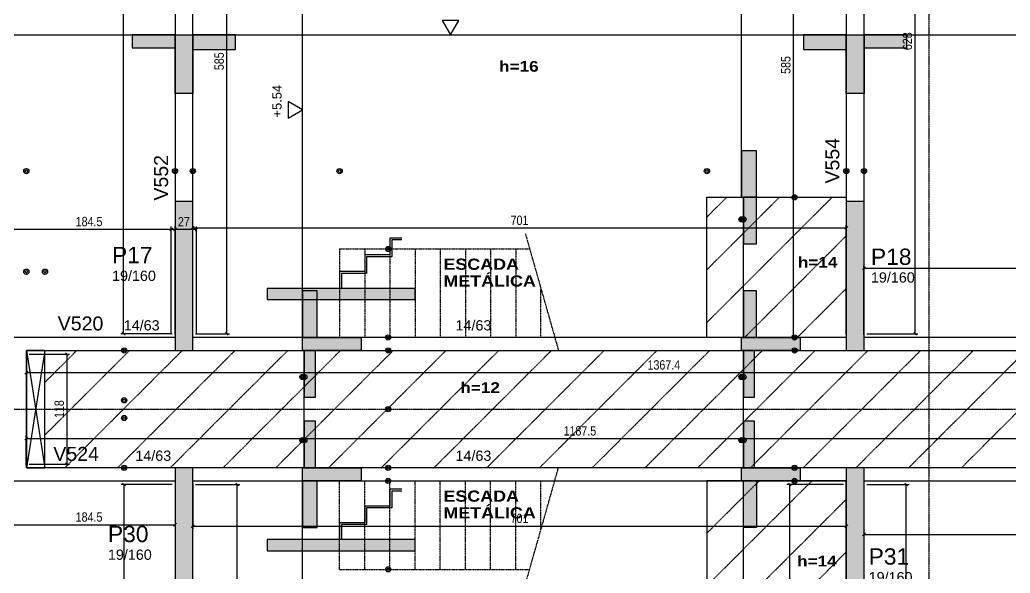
# Model space of a CAD drawing. Extents: x -15895 to 12929, y -2522 to 15173.
# Drawn here: x -14510 to -13447, y 13318 to 13912 of the extents above; entities that cross this region are included whole.
import ezdxf

# ---------------------------------------------------------------- set-up
doc = ezdxf.new("R2010")
doc.units = 0
doc.header["$PDMODE"] = 35
doc.header["$PDSIZE"] = -10
for name, pattern in [('ESTILO_TQS_0001', [1, 0.7, -0.3]), ('ESTILO_TQS_0002', [0.4, 0.1, -0.3]), ('ESTILO_TQS_0006', [0.3, 0.2, -0.1]), ('ESTILO_TQS_0007', [2.1, 1.5, -0.2, 0.2, -0.2])]:
    doc.linetypes.add(name, pattern=pattern)
for name, color, linetype in [('COTA', 241, 'Continuous'), ('MTH-224', 4, 'Continuous'), ('MTH-226', 6, 'Continuous'), ('MTH-230', 1, 'Continuous'), ('MTH-DIM-PILAR', 3, 'Continuous'), ('MTH-DIM-VIGA', 3, 'Continuous'), ('MTH-EIXO-214', 4, 'Continuous'), ('MTH-EIXO-217', 8, 'Continuous'), ('MTH-FACE-VIGA', 7, 'Continuous'), ('MTH-LINHA-SEÇÃO', 16, 'Continuous'), ('MTH-PILAR-SEGUE', 5, 'Continuous'), ('MTH-SIMB_COTA', 3, 'Continuous'), ('MTH-SOMBRA21', 150, 'Continuous'), ('MTH-SOMBRA25', 253, 'Continuous'), ('MTH-TIT1-PILAR', 5, 'Continuous'), ('MTH-TIT1-VIGA', 5, 'Continuous'), ('MTH-TRACEJADO-216', 1, 'Continuous'), ('MTH-TXT', 4, 'Continuous'), ('MTH-TXT-NEGRITO', 5, 'Continuous'), ('MTH-VIGA-INVERTIDA', 7, 'ESTILO_TQS_0002')]:
    doc.layers.add(name, color=color, linetype=linetype)
doc.styles.add('COTA TECNICA', font='techl___.ttf', dxfattribs={"height": 10})
doc.styles.add('TQS_ARIAL', font='arial.ttf')
doc.styles.add('TQS_ARIAL_BLACK', font='ariblk.ttf')
doc.dimstyles.new('PAINEL', dxfattribs={"dimtxt": 10, "dimasz": 3, "dimexe": 3, "dimexo": 3, "dimgap": 3, "dimtad": 1, "dimdec": 1, "dimzin": 12, "dimdsep": 46, "dimtxsty": 'COTA TECNICA', "dimblk1": 'OBLIQUE', "dimblk2": 'OBLIQUE', "dimsah": 1, "dimcen": 0.9, "dimclrd": 4, "dimclre": 4, "dimclrt": 240, "dimadec": 1, "dimazin": 3, "dimtfac": 1, "dimtdec": 1, "dimtmove": 0, "dimatfit": 3, "dimfxl": 1, "dimtolj": 1, "dimtzin": 12, "dimarcsym": 0})

# ---------------------------------------------------------------- blocks, each defined once
blk = doc.blocks.new('_Oblique')
at = {"color": 0, "linetype": 'ByBlock', "lineweight": -2}
blk.add_line((-0.5, -0.5), (0.5, 0.5), dxfattribs=at)
blk = doc.blocks.new('*D1910')
at = {"layer": 'COTA', "color": 4, "lineweight": -2, "transparency": 16777216}
for p, q in [((-14502.6, 13553), (-14502.6, 13529.9)), ((-13135.2, 13553.7), (-13135.2, 13529.9)), ((-14502.6, 13532.9), (-13135.2, 13532.9))]:
    blk.add_line(p, q, dxfattribs=at)
at = {"layer": 'Defpoints', "color": 0, "transparency": 16777216}
for p in [(-14502.6, 13556), (-13135.2, 13556.7), (-13135.2, 13532.9)]:
    blk.add_point(p, dxfattribs=at)
at = {"layer": 'COTA', "color": 4, "lineweight": -2, "transparency": 16777216, "xscale": 3, "yscale": 3, "zscale": 3, "rotation": 180}
blk.add_blockref('_Oblique', (-14502.6, 13532.9), dxfattribs=at)
at = {"layer": 'COTA', "color": 4, "lineweight": -2, "transparency": 16777216, "xscale": 3, "yscale": 3, "zscale": 3}
blk.add_blockref('_Oblique', (-13135.2, 13532.9), dxfattribs=at)
at = {"layer": 'COTA', "color": 240, "transparency": 16777216, "insert": (-13818.9, 13541.1), "char_height": 10, "attachment_point": 5, "style": 'COTA TECNICA'}
blk.add_mtext('\\A1;1367.4', dxfattribs=at)
blk = doc.blocks.new('*D1911')
at = {"layer": 'COTA', "color": 4, "lineweight": -2, "transparency": 16777216}
for p, q in [((-13604.2, 13573.7), (-13604.2, 13647.9)), ((-13604.2, 13644.9), (-13154.2, 13644.9)), ((-13154.2, 13573.7), (-13154.2, 13647.9))]:
    blk.add_line(p, q, dxfattribs=at)
at = {"layer": 'Defpoints', "color": 0, "transparency": 16777216}
for p in [(-13154.2, 13644.9), (-13604.2, 13570.7), (-13154.2, 13570.7)]:
    blk.add_point(p, dxfattribs=at)
at = {"layer": 'COTA', "color": 4, "lineweight": -2, "transparency": 16777216, "xscale": 3, "yscale": 3, "zscale": 3, "rotation": 180}
blk.add_blockref('_Oblique', (-13604.2, 13644.9), dxfattribs=at)
at = {"layer": 'COTA', "color": 4, "lineweight": -2, "transparency": 16777216, "xscale": 3, "yscale": 3, "zscale": 3}
blk.add_blockref('_Oblique', (-13154.2, 13644.9), dxfattribs=at)
at = {"layer": 'COTA', "color": 240, "transparency": 16777216, "insert": (-13379.2, 13653), "char_height": 10, "attachment_point": 5, "style": 'COTA TECNICA'}
blk.add_mtext('\\A1;450', dxfattribs=at)
blk = doc.blocks.new('*D1912')
at = {"layer": 'COTA', "color": 4, "lineweight": -2, "transparency": 16777216}
for p, q in [((-14324.2, 13573.7), (-14324.2, 13691.3)), ((-14324.2, 13688.3), (-13623.2, 13688.3)), ((-13623.2, 13573.7), (-13623.2, 13691.3))]:
    blk.add_line(p, q, dxfattribs=at)
at = {"layer": 'Defpoints', "color": 0, "transparency": 16777216}
for p in [(-13623.2, 13688.3), (-14324.2, 13570.7), (-13623.2, 13570.7)]:
    blk.add_point(p, dxfattribs=at)
at = {"layer": 'COTA', "color": 4, "lineweight": -2, "transparency": 16777216, "xscale": 3, "yscale": 3, "zscale": 3, "rotation": 180}
blk.add_blockref('_Oblique', (-14324.2, 13688.3), dxfattribs=at)
at = {"layer": 'COTA', "color": 4, "lineweight": -2, "transparency": 16777216, "xscale": 3, "yscale": 3, "zscale": 3}
blk.add_blockref('_Oblique', (-13623.2, 13688.3), dxfattribs=at)
at = {"layer": 'COTA', "color": 240, "transparency": 16777216, "insert": (-13973.7, 13696.4), "char_height": 10, "attachment_point": 5, "style": 'COTA TECNICA'}
blk.add_mtext('\\A1;701', dxfattribs=at)
blk = doc.blocks.new('*D1913')
at = {"layer": 'COTA', "color": 4, "lineweight": -2, "transparency": 16777216}
for p, q in [((-14347.2, 13573.7), (-14347.2, 13689.8)), ((-14347.2, 13686.8), (-14320.2, 13686.8)), ((-14320.2, 13573.7), (-14320.2, 13689.8))]:
    blk.add_line(p, q, dxfattribs=at)
at = {"layer": 'Defpoints', "color": 0, "transparency": 16777216}
for p in [(-14320.2, 13686.8), (-14347.2, 13570.7), (-14320.2, 13570.7)]:
    blk.add_point(p, dxfattribs=at)
at = {"layer": 'COTA', "color": 4, "lineweight": -2, "transparency": 16777216, "xscale": 3, "yscale": 3, "zscale": 3, "rotation": 180}
blk.add_blockref('_Oblique', (-14347.2, 13686.8), dxfattribs=at)
at = {"layer": 'COTA', "color": 4, "lineweight": -2, "transparency": 16777216, "xscale": 3, "yscale": 3, "zscale": 3}
blk.add_blockref('_Oblique', (-14320.2, 13686.8), dxfattribs=at)
at = {"layer": 'COTA', "color": 240, "transparency": 16777216, "insert": (-14333.7, 13694.9), "char_height": 10, "attachment_point": 5, "style": 'COTA TECNICA'}
blk.add_mtext('\\A1;27', dxfattribs=at)
blk = doc.blocks.new('*D1915')
at = {"layer": 'COTA', "color": 4, "lineweight": -2, "transparency": 16777216}
for p, q in [((-14527.7, 13573.7), (-14527.7, 13689.8)), ((-14527.7, 13686.8), (-14343.2, 13686.8)), ((-14343.2, 13573.7), (-14343.2, 13689.8))]:
    blk.add_line(p, q, dxfattribs=at)
at = {"layer": 'Defpoints', "color": 0, "transparency": 16777216}
for p in [(-14343.2, 13686.8), (-14527.7, 13570.7), (-14343.2, 13570.7)]:
    blk.add_point(p, dxfattribs=at)
at = {"layer": 'COTA', "color": 4, "lineweight": -2, "transparency": 16777216, "xscale": 3, "yscale": 3, "zscale": 3, "rotation": 180}
blk.add_blockref('_Oblique', (-14527.7, 13686.8), dxfattribs=at)
at = {"layer": 'COTA', "color": 4, "lineweight": -2, "transparency": 16777216, "xscale": 3, "yscale": 3, "zscale": 3}
blk.add_blockref('_Oblique', (-14343.2, 13686.8), dxfattribs=at)
at = {"layer": 'COTA', "color": 240, "transparency": 16777216, "insert": (-14435.4, 13695), "char_height": 10, "attachment_point": 5, "style": 'COTA TECNICA'}
blk.add_mtext('\\A1;184.5', dxfattribs=at)
blk = doc.blocks.new('*D1922')
at = {"layer": 'COTA', "color": 4, "lineweight": -2, "transparency": 16777216}
for p, q in [((-14527.7, 13413.7), (-14527.7, 13366.6)), ((-14343.2, 13413.7), (-14343.2, 13366.6)), ((-14527.7, 13369.6), (-14343.2, 13369.6))]:
    blk.add_line(p, q, dxfattribs=at)
at = {"layer": 'Defpoints', "color": 0, "transparency": 16777216}
for p in [(-14527.7, 13416.7), (-14343.2, 13416.7), (-14343.2, 13369.6)]:
    blk.add_point(p, dxfattribs=at)
at = {"layer": 'COTA', "color": 4, "lineweight": -2, "transparency": 16777216, "xscale": 3, "yscale": 3, "zscale": 3, "rotation": 180}
blk.add_blockref('_Oblique', (-14527.7, 13369.6), dxfattribs=at)
at = {"layer": 'COTA', "color": 4, "lineweight": -2, "transparency": 16777216, "xscale": 3, "yscale": 3, "zscale": 3}
blk.add_blockref('_Oblique', (-14343.2, 13369.6), dxfattribs=at)
at = {"layer": 'COTA', "color": 240, "transparency": 16777216, "insert": (-14435.4, 13377.8), "char_height": 10, "attachment_point": 5, "style": 'COTA TECNICA'}
blk.add_mtext('\\A1;184.5', dxfattribs=at)
blk = doc.blocks.new('*D1928')
at = {"layer": 'COTA', "color": 4, "lineweight": -2, "transparency": 16777216}
for p, q in [((-14324.2, 13413.7), (-14324.2, 13365.1)), ((-13623.2, 13413.7), (-13623.2, 13365.1)), ((-14324.2, 13368.1), (-13623.2, 13368.1))]:
    blk.add_line(p, q, dxfattribs=at)
at = {"layer": 'Defpoints', "color": 0, "transparency": 16777216}
for p in [(-14324.2, 13416.7), (-13623.2, 13416.7), (-13623.2, 13368.1)]:
    blk.add_point(p, dxfattribs=at)
at = {"layer": 'COTA', "color": 4, "lineweight": -2, "transparency": 16777216, "xscale": 3, "yscale": 3, "zscale": 3, "rotation": 180}
blk.add_blockref('_Oblique', (-14324.2, 13368.1), dxfattribs=at)
at = {"layer": 'COTA', "color": 4, "lineweight": -2, "transparency": 16777216, "xscale": 3, "yscale": 3, "zscale": 3}
blk.add_blockref('_Oblique', (-13623.2, 13368.1), dxfattribs=at)
at = {"layer": 'COTA', "color": 240, "transparency": 16777216, "insert": (-13973.7, 13376.3), "char_height": 10, "attachment_point": 5, "style": 'COTA TECNICA'}
blk.add_mtext('\\A1;701', dxfattribs=at)
blk = doc.blocks.new('*D1929')
at = {"layer": 'COTA', "color": 4, "lineweight": -2, "transparency": 16777216}
for p, q in [((-13604.2, 13413.7), (-13604.2, 13356.2)), ((-13158.2, 13413.7), (-13158.2, 13356.2)), ((-13604.2, 13359.2), (-13158.2, 13359.2))]:
    blk.add_line(p, q, dxfattribs=at)
at = {"layer": 'Defpoints', "color": 0, "transparency": 16777216}
for p in [(-13604.2, 13416.7), (-13158.2, 13416.7), (-13158.2, 13359.2)]:
    blk.add_point(p, dxfattribs=at)
at = {"layer": 'COTA', "color": 4, "lineweight": -2, "transparency": 16777216, "xscale": 3, "yscale": 3, "zscale": 3, "rotation": 180}
blk.add_blockref('_Oblique', (-13604.2, 13359.2), dxfattribs=at)
at = {"layer": 'COTA', "color": 4, "lineweight": -2, "transparency": 16777216, "xscale": 3, "yscale": 3, "zscale": 3}
blk.add_blockref('_Oblique', (-13158.2, 13359.2), dxfattribs=at)
at = {"layer": 'COTA', "color": 240, "transparency": 16777216, "insert": (-13381.2, 13367.3), "char_height": 10, "attachment_point": 5, "style": 'COTA TECNICA'}
blk.add_mtext('\\A1;446', dxfattribs=at)
blk = doc.blocks.new('*D1936')
at = {"layer": 'COTA', "color": 4, "lineweight": -2, "transparency": 16777216}
for p, q in [((-14502.7, 13433.7), (-14502.7, 13465.2)), ((-14502.7, 13462.2), (-13315.2, 13462.2)), ((-13315.2, 13433.7), (-13315.2, 13465.2))]:
    blk.add_line(p, q, dxfattribs=at)
at = {"layer": 'Defpoints', "color": 0, "transparency": 16777216}
for p in [(-13315.2, 13462.2), (-14502.7, 13430.7), (-13315.2, 13430.7)]:
    blk.add_point(p, dxfattribs=at)
at = {"layer": 'COTA', "color": 4, "lineweight": -2, "transparency": 16777216, "xscale": 3, "yscale": 3, "zscale": 3, "rotation": 180}
blk.add_blockref('_Oblique', (-14502.7, 13462.2), dxfattribs=at)
at = {"layer": 'COTA', "color": 4, "lineweight": -2, "transparency": 16777216, "xscale": 3, "yscale": 3, "zscale": 3}
blk.add_blockref('_Oblique', (-13315.2, 13462.2), dxfattribs=at)
at = {"layer": 'COTA', "color": 240, "transparency": 16777216, "insert": (-13908.9, 13470.3), "char_height": 10, "attachment_point": 5, "style": 'COTA TECNICA'}
blk.add_mtext('\\A1;1187.5', dxfattribs=at)
blk = doc.blocks.new('*D1959')
at = {"layer": 'COTA', "color": 4, "lineweight": -2, "transparency": 16777216}
for p, q in [((-14499.7, 13552.7), (-14456.2, 13552.7)), ((-14459.2, 13552.7), (-14459.2, 13434.7)), ((-14499.7, 13434.7), (-14456.2, 13434.7))]:
    blk.add_line(p, q, dxfattribs=at)
at = {"layer": 'Defpoints', "color": 0, "transparency": 16777216}
for p in [(-14502.7, 13552.7), (-14502.7, 13434.7), (-14459.2, 13434.7)]:
    blk.add_point(p, dxfattribs=at)
at = {"layer": 'COTA', "color": 4, "lineweight": -2, "transparency": 16777216, "xscale": 3, "yscale": 3, "zscale": 3}
for p, rotation in [((-14459.2, 13552.7), 90), ((-14459.2, 13434.7), 270)]:
    blk.add_blockref('_Oblique', p, dxfattribs=dict(at, rotation=rotation))
at = {"layer": 'COTA', "color": 240, "transparency": 16777216, "insert": (-14467.3, 13493.7), "char_height": 10, "attachment_point": 5, "rotation": 90, "style": 'COTA TECNICA'}
blk.add_mtext('\\A1;118', dxfattribs=at)
blk = doc.blocks.new('*D1983')
at = {"layer": 'COTA', "color": 4, "lineweight": -2, "transparency": 16777216}
for p, q in [((-14346.2, 13412.7), (-14400.9, 13412.7)), ((-14397.9, 12598.7), (-14397.9, 13412.7)), ((-14346.2, 12598.7), (-14400.9, 12598.7))]:
    blk.add_line(p, q, dxfattribs=at)
at = {"layer": 'Defpoints', "color": 0, "transparency": 16777216}
for p in [(-14397.9, 13412.7), (-14343.2, 13412.7), (-14343.2, 12598.7)]:
    blk.add_point(p, dxfattribs=at)
at = {"layer": 'COTA', "color": 4, "lineweight": -2, "transparency": 16777216, "xscale": 3, "yscale": 3, "zscale": 3}
for p, rotation in [((-14397.9, 13412.7), 90), ((-14397.9, 12598.7), 270)]:
    blk.add_blockref('_Oblique', p, dxfattribs=dict(at, rotation=rotation))
at = {"layer": 'COTA', "color": 240, "transparency": 16777216, "insert": (-14406, 13005.7), "char_height": 10, "attachment_point": 5, "rotation": 90, "style": 'COTA TECNICA'}
blk.add_mtext('\\A1;814', dxfattribs=at)
blk = doc.blocks.new('*D1984')
at = {"layer": 'COTA', "color": 4, "lineweight": -2, "transparency": 16777216}
for p, q in [((-14346.2, 14388.7), (-14401.3, 14388.7)), ((-14398.3, 13574.7), (-14398.3, 14388.7)), ((-14346.2, 13574.7), (-14401.3, 13574.7))]:
    blk.add_line(p, q, dxfattribs=at)
at = {"layer": 'Defpoints', "color": 0, "transparency": 16777216}
for p in [(-14398.3, 14388.7), (-14343.2, 14388.7), (-14343.2, 13574.7)]:
    blk.add_point(p, dxfattribs=at)
at = {"layer": 'COTA', "color": 4, "lineweight": -2, "transparency": 16777216, "xscale": 3, "yscale": 3, "zscale": 3}
for p, rotation in [((-14398.3, 14388.7), 90), ((-14398.3, 13574.7), 270)]:
    blk.add_blockref('_Oblique', p, dxfattribs=dict(at, rotation=rotation))
at = {"layer": 'COTA', "color": 240, "transparency": 16777216, "insert": (-14406.4, 13981.7), "char_height": 10, "attachment_point": 5, "rotation": 90, "style": 'COTA TECNICA'}
blk.add_mtext('\\A1;814', dxfattribs=at)
blk = doc.blocks.new('*D1985')
at = {"layer": 'COTA', "color": 4, "lineweight": -2, "transparency": 16777216}
for p, q in [((-14321.2, 13412.7), (-14273.5, 13412.7)), ((-14276.5, 12827.7), (-14276.5, 13412.7)), ((-14321.2, 12827.7), (-14273.5, 12827.7))]:
    blk.add_line(p, q, dxfattribs=at)
at = {"layer": 'Defpoints', "color": 0, "transparency": 16777216}
for p in [(-14324.2, 13412.7), (-14276.5, 13412.7), (-14324.2, 12827.7)]:
    blk.add_point(p, dxfattribs=at)
at = {"layer": 'COTA', "color": 4, "lineweight": -2, "transparency": 16777216, "xscale": 3, "yscale": 3, "zscale": 3}
for p, rotation in [((-14276.5, 13412.7), 90), ((-14276.5, 12827.7), 270)]:
    blk.add_blockref('_Oblique', p, dxfattribs=dict(at, rotation=rotation))
at = {"layer": 'COTA', "color": 240, "transparency": 16777216, "insert": (-14284.6, 13120.2), "char_height": 10, "attachment_point": 5, "rotation": 90, "style": 'COTA TECNICA'}
blk.add_mtext('\\A1;585', dxfattribs=at)
blk = doc.blocks.new('*D1986')
at = {"layer": 'COTA', "color": 4, "lineweight": -2, "transparency": 16777216}
for p, q in [((-14321.2, 14159.7), (-14284.7, 14159.7)), ((-14287.7, 13574.7), (-14287.7, 14159.7)), ((-14321.2, 13574.7), (-14284.7, 13574.7))]:
    blk.add_line(p, q, dxfattribs=at)
at = {"layer": 'Defpoints', "color": 0, "transparency": 16777216}
for p in [(-14324.2, 14159.7), (-14287.7, 14159.7), (-14324.2, 13574.7)]:
    blk.add_point(p, dxfattribs=at)
at = {"layer": 'COTA', "color": 4, "lineweight": -2, "transparency": 16777216, "xscale": 3, "yscale": 3, "zscale": 3}
for p, rotation in [((-14287.7, 14159.7), 90), ((-14287.7, 13574.7), 270)]:
    blk.add_blockref('_Oblique', p, dxfattribs=dict(at, rotation=rotation))
at = {"layer": 'COTA', "color": 240, "transparency": 16777216, "insert": (-14295.8, 13867.2), "char_height": 10, "attachment_point": 5, "rotation": 90, "style": 'COTA TECNICA'}
blk.add_mtext('\\A1;585', dxfattribs=at)
blk = doc.blocks.new('*D1987')
at = {"layer": 'COTA', "color": 4, "lineweight": -2, "transparency": 16777216}
for p, q in [((-13626.2, 13412.7), (-13686.8, 13412.7)), ((-13683.8, 12827.7), (-13683.8, 13412.7)), ((-13626.2, 12827.7), (-13686.8, 12827.7))]:
    blk.add_line(p, q, dxfattribs=at)
at = {"layer": 'Defpoints', "color": 0, "transparency": 16777216}
for p in [(-13683.8, 13412.7), (-13623.2, 13412.7), (-13623.2, 12827.7)]:
    blk.add_point(p, dxfattribs=at)
at = {"layer": 'COTA', "color": 4, "lineweight": -2, "transparency": 16777216, "xscale": 3, "yscale": 3, "zscale": 3}
for p, rotation in [((-13683.8, 13412.7), 90), ((-13683.8, 12827.7), 270)]:
    blk.add_blockref('_Oblique', p, dxfattribs=dict(at, rotation=rotation))
at = {"layer": 'COTA', "color": 240, "transparency": 16777216, "insert": (-13691.9, 13120.2), "char_height": 10, "attachment_point": 5, "rotation": 90, "style": 'COTA TECNICA'}
blk.add_mtext('\\A1;585', dxfattribs=at)
blk = doc.blocks.new('*D1988')
at = {"layer": 'COTA', "color": 4, "lineweight": -2, "transparency": 16777216}
for p, q in [((-13626.2, 14155.7), (-13682.8, 14155.7)), ((-13679.8, 13570.7), (-13679.8, 14155.7)), ((-13626.2, 13570.7), (-13682.8, 13570.7))]:
    blk.add_line(p, q, dxfattribs=at)
at = {"layer": 'Defpoints', "color": 0, "transparency": 16777216}
for p in [(-13679.8, 14155.7), (-13623.2, 14155.7), (-13623.2, 13570.7)]:
    blk.add_point(p, dxfattribs=at)
at = {"layer": 'COTA', "color": 4, "lineweight": -2, "transparency": 16777216, "xscale": 3, "yscale": 3, "zscale": 3}
for p, rotation in [((-13679.8, 14155.7), 90), ((-13679.8, 13570.7), 270)]:
    blk.add_blockref('_Oblique', p, dxfattribs=dict(at, rotation=rotation))
at = {"layer": 'COTA', "color": 240, "transparency": 16777216, "insert": (-13688, 13863.2), "char_height": 10, "attachment_point": 5, "rotation": 90, "style": 'COTA TECNICA'}
blk.add_mtext('\\A1;585', dxfattribs=at)
blk = doc.blocks.new('*D1989')
at = {"layer": 'COTA', "color": 4, "lineweight": -2, "transparency": 16777216}
for p, q in [((-13601.2, 13412.7), (-13555.9, 13412.7)), ((-13558.9, 12784.7), (-13558.9, 13412.7)), ((-13601.2, 12784.7), (-13555.9, 12784.7))]:
    blk.add_line(p, q, dxfattribs=at)
at = {"layer": 'Defpoints', "color": 0, "transparency": 16777216}
for p in [(-13604.2, 13412.7), (-13558.9, 13412.7), (-13604.2, 12784.7)]:
    blk.add_point(p, dxfattribs=at)
at = {"layer": 'COTA', "color": 4, "lineweight": -2, "transparency": 16777216, "xscale": 3, "yscale": 3, "zscale": 3}
for p, rotation in [((-13558.9, 13412.7), 90), ((-13558.9, 12784.7), 270)]:
    blk.add_blockref('_Oblique', p, dxfattribs=dict(at, rotation=rotation))
at = {"layer": 'COTA', "color": 240, "transparency": 16777216, "insert": (-13567, 13098.7), "char_height": 10, "attachment_point": 5, "rotation": 90, "style": 'COTA TECNICA'}
blk.add_mtext('\\A1;628', dxfattribs=at)
blk = doc.blocks.new('*D1990')
at = {"layer": 'COTA', "color": 4, "lineweight": -2, "transparency": 16777216}
for p, q in [((-13601.2, 14202.7), (-13546.4, 14202.7)), ((-13549.4, 13574.7), (-13549.4, 14202.7)), ((-13601.2, 13574.7), (-13546.4, 13574.7))]:
    blk.add_line(p, q, dxfattribs=at)
at = {"layer": 'Defpoints', "color": 0, "transparency": 16777216}
for p in [(-13604.2, 14202.7), (-13549.4, 14202.7), (-13604.2, 13574.7)]:
    blk.add_point(p, dxfattribs=at)
at = {"layer": 'COTA', "color": 4, "lineweight": -2, "transparency": 16777216, "xscale": 3, "yscale": 3, "zscale": 3}
for p, rotation in [((-13549.4, 14202.7), 90), ((-13549.4, 13574.7), 270)]:
    blk.add_blockref('_Oblique', p, dxfattribs=dict(at, rotation=rotation))
at = {"layer": 'COTA', "color": 240, "transparency": 16777216, "insert": (-13557.6, 13888.7), "char_height": 10, "attachment_point": 5, "rotation": 90, "style": 'COTA TECNICA'}
blk.add_mtext('\\A1;628', dxfattribs=at)

msp = doc.modelspace()

# ---------------------------------------------------------------- linework, layer by layer
at = {"layer": 'MTH-224', "linetype": 'Continuous'}
for points in [[(-14056.54, 13911.02), (-14047.71, 13895.73), (-14038.87, 13911.02), (-14056.54, 13911.02)], [(-14221.85, 13806.16), (-14206.55, 13814.99), (-14221.85, 13823.82), (-14221.85, 13806.16)]]:
    msp.add_lwpolyline(points, dxfattribs=at)
at = {"layer": 'MTH-226', "linetype": 'Continuous'}
for p, q in [((-14099.84, 13677.33), (-14112.66, 13677.33)), ((-14112.66, 13677.33), (-14112.66, 13659.33)), ((-14099.84, 13675.33), (-14110.66, 13675.33)), ((-14110.66, 13675.33), (-14110.66, 13657.33)), ((-14112.66, 13659.33), (-14139.66, 13659.33)), ((-14139.66, 13659.33), (-14139.66, 13641.33)), ((-14110.66, 13657.33), (-14137.66, 13657.33)), ((-14137.66, 13657.33), (-14137.66, 13639.33)), ((-14139.66, 13641.33), (-14166.66, 13641.33)), ((-14166.66, 13641.33), (-14166.66, 13623.33)), ((-14137.66, 13639.33), (-14164.66, 13639.33)), ((-14164.66, 13639.33), (-14164.66, 13623.33)), ((-14099.84, 13407.64), (-14112.66, 13407.64)), ((-14112.66, 13407.64), (-14112.66, 13389.64)), ((-14099.84, 13405.64), (-14110.66, 13405.64)), ((-14110.66, 13405.64), (-14110.66, 13387.64)), ((-14112.66, 13389.64), (-14139.66, 13389.64)), ((-14139.66, 13389.64), (-14139.66, 13371.64)), ((-14110.66, 13387.64), (-14137.66, 13387.64)), ((-14137.66, 13387.64), (-14137.66, 13369.64)), ((-14139.66, 13371.64), (-14166.66, 13371.64)), ((-14166.66, 13371.64), (-14166.66, 13353.64)), ((-14137.66, 13369.64), (-14164.66, 13369.64)), ((-14164.66, 13369.64), (-14164.66, 13353.64))]:
    msp.add_line(p, q, dxfattribs=at)
at = {"layer": 'MTH-230', "linetype": 'Continuous'}
for p, q in [((-14482.66, 13556.66), (-14502.66, 13430.66)), ((-14502.66, 13556.66), (-14482.66, 13430.66))]:
    msp.add_line(p, q, dxfattribs=at)
at = {"layer": 'MTH-EIXO-214', "linetype": 'ESTILO_TQS_0007'}
for p, q in [((-13534.66, 14881.16), (-13534.66, 12264.34)), ((-15560.66, 13493.66), (-9790.66, 13493.66))]:
    msp.add_line(p, q, dxfattribs=at)
at = {"layer": 'MTH-EIXO-217', "linetype": 'ESTILO_TQS_0007'}
for p, q in [((-13967.39, 13681.88), (-13931.9, 13556.66)), ((-13967.39, 13305.44), (-13931.9, 13430.66))]:
    msp.add_line(p, q, dxfattribs=at)
at = {"layer": 'MTH-FACE-VIGA', "linetype": 'Continuous'}
for p, q in [((-14343.16, 14159.66), (-14343.16, 13716.66)), ((-14324.16, 13716.66), (-14324.16, 14159.66)), ((-13623.16, 14159.66), (-13623.16, 13716.66)), ((-13604.16, 13716.66), (-13604.16, 14159.66)), ((-14502.66, 13570.66), (-14516.66, 13570.66)), ((-14343.16, 13570.66), (-14502.66, 13570.66)), ((-13623.16, 13570.66), (-14324.16, 13570.66)), ((-13154.16, 13570.66), (-13604.16, 13570.66)), ((-14502.66, 13556.66), (-14343.16, 13556.66)), ((-14502.66, 13503.16), (-14502.66, 13556.66)), ((-14324.16, 13556.66), (-13623.16, 13556.66)), ((-13604.16, 13556.66), (-13154.16, 13556.66)), ((-14502.66, 13484.16), (-14502.66, 13503.16)), ((-14502.66, 13430.66), (-14502.66, 13484.16)), ((-14343.16, 13430.66), (-14502.66, 13430.66)), ((-13623.16, 13430.66), (-14324.16, 13430.66)), ((-13315.16, 13430.66), (-13604.16, 13430.66)), ((-14516.66, 13416.66), (-14502.66, 13416.66)), ((-14502.66, 13416.66), (-14343.16, 13416.66)), ((-14324.16, 13416.66), (-13623.16, 13416.66)), ((-13604.16, 13416.66), (-13315.16, 13416.66))]:
    msp.add_line(p, q, dxfattribs=at)
msp.add_lwpolyline([(-14482.66, 13556.66), (-14502.66, 13556.66), (-14502.66, 13430.66), (-14482.66, 13430.66), (-14482.66, 13556.66)], dxfattribs=at)
at = {"layer": 'MTH-LINHA-SEÇÃO', "linetype": 'Continuous'}
for p, q in [((-14206.55, 13556.66), (-14206.55, 14173.66)), ((-13735.56, 13721.16), (-13735.56, 14173.66)), ((-15357.16, 13895.73), (-13135.16, 13895.73)), ((-13735.56, 13721.16), (-13733.56, 13721.16)), ((-13733.56, 13570.66), (-13733.56, 13721.16)), ((-14204.55, 13430.66), (-14204.55, 13556.66)), ((-13733.56, 13430.66), (-13733.56, 13556.66)), ((-14206.55, 12813.66), (-14206.55, 13430.66)), ((-13733.56, 13266.16), (-13733.56, 13416.66))]:
    msp.add_line(p, q, dxfattribs=at)
for points in [[(-14343.16, 13895.73), (-14389.16, 13895.73), (-14389.16, 13881.73), (-14343.16, 13881.73), (-14343.16, 13895.73)], [(-14343.16, 13832.73), (-14343.16, 13895.73), (-14324.16, 13895.73), (-14324.16, 13832.73), (-14343.16, 13832.73)], [(-14278.16, 13895.73), (-14324.16, 13895.73), (-14324.16, 13879.73), (-14278.16, 13879.73), (-14278.16, 13895.73)], [(-13623.16, 13895.73), (-13669.16, 13895.73), (-13669.16, 13879.73), (-13623.16, 13879.73), (-13623.16, 13895.73)], [(-13623.16, 13832.73), (-13623.16, 13895.73), (-13604.16, 13895.73), (-13604.16, 13832.73), (-13623.16, 13832.73)], [(-13558.16, 13895.73), (-13604.16, 13895.73), (-13604.16, 13881.73), (-13558.16, 13881.73), (-13558.16, 13895.73)], [(-13735.56, 13771.16), (-13735.56, 13721.16), (-13719.56, 13721.16), (-13719.56, 13771.16), (-13735.56, 13771.16)], [(-13733.56, 13721.16), (-13733.56, 13671.16), (-13719.56, 13671.16), (-13719.56, 13721.16), (-13733.56, 13721.16)], [(-14085.66, 13623.33), (-14244.27, 13623.33), (-14244.27, 13611.33), (-14085.66, 13611.33), (-14085.66, 13623.33)], [(-14206.55, 13620.66), (-14206.55, 13570.66), (-14190.55, 13570.66), (-14190.55, 13620.66), (-14206.55, 13620.66)], [(-13733.56, 13620.66), (-13733.56, 13570.66), (-13719.56, 13570.66), (-13719.56, 13620.66), (-13733.56, 13620.66)], [(-14143.55, 13556.66), (-14206.55, 13556.66), (-14206.55, 13570.66), (-14143.55, 13570.66), (-14143.55, 13556.66)], [(-13672.56, 13556.66), (-13735.56, 13556.66), (-13735.56, 13570.66), (-13672.56, 13570.66), (-13672.56, 13556.66)], [(-14204.55, 13556.66), (-14204.55, 13506.66), (-14192.55, 13506.66), (-14192.55, 13556.66), (-14204.55, 13556.66)], [(-13733.56, 13556.66), (-13733.56, 13506.66), (-13721.56, 13506.66), (-13721.56, 13556.66), (-13733.56, 13556.66)], [(-14204.55, 13480.66), (-14204.55, 13430.66), (-14192.55, 13430.66), (-14192.55, 13480.66), (-14204.55, 13480.66)], [(-13733.56, 13480.66), (-13733.56, 13430.66), (-13721.56, 13430.66), (-13721.56, 13480.66), (-13733.56, 13480.66)], [(-14143.55, 13416.66), (-14206.55, 13416.66), (-14206.55, 13430.66), (-14143.55, 13430.66), (-14143.55, 13416.66)], [(-13672.56, 13416.66), (-13735.56, 13416.66), (-13735.56, 13430.66), (-13672.56, 13430.66), (-13672.56, 13416.66)], [(-14206.55, 13416.66), (-14206.55, 13366.66), (-14190.55, 13366.66), (-14190.55, 13416.66), (-14206.55, 13416.66)], [(-13733.56, 13366.66), (-13733.56, 13416.66), (-13719.56, 13416.66), (-13719.56, 13366.66), (-13733.56, 13366.66)], [(-14085.66, 13353.64), (-14244.27, 13353.64), (-14244.27, 13341.64), (-14085.66, 13341.64), (-14085.66, 13353.64)]]:
    msp.add_lwpolyline(points, dxfattribs=at)
at = {"layer": 'MTH-PILAR-SEGUE', "linetype": 'Continuous'}
for points in [[(-14343.16, 13556.66), (-14324.16, 13556.66), (-14324.16, 13716.66), (-14343.16, 13716.66), (-14343.16, 13556.66)], [(-13623.16, 13556.66), (-13604.16, 13556.66), (-13604.16, 13716.66), (-13623.16, 13716.66), (-13623.16, 13556.66)], [(-14343.16, 13270.66), (-14324.16, 13270.66), (-14324.16, 13430.66), (-14343.16, 13430.66), (-14343.16, 13270.66)], [(-13623.16, 13270.66), (-13604.16, 13270.66), (-13604.16, 13430.66), (-13623.16, 13430.66), (-13623.16, 13270.66)]]:
    msp.add_lwpolyline(points, dxfattribs=at)
at = {"layer": 'MTH-SIMB_COTA', "linetype": 'Continuous'}
for centre, radius in [((-14502.66, 13749.26), 2.8), ((-14502.66, 13749.26), 2.8), ((-14502.66, 13749.26), 1.4), ((-14502.66, 13749.26), 1.4), ((-14343.16, 13749.26), 2.8), ((-14343.16, 13749.26), 1.4), ((-14324.16, 13749.26), 2.8), ((-14324.16, 13749.26), 1.4), ((-14166.66, 13749.26), 2.8), ((-14166.66, 13749.26), 2.8), ((-14166.66, 13749.26), 1.4), ((-14166.66, 13749.26), 1.4), ((-13772.66, 13749.26), 2.8), ((-13772.66, 13749.26), 2.8), ((-13772.66, 13749.26), 1.4), ((-13772.66, 13749.26), 1.4), ((-13623.16, 13749.26), 2.8), ((-13623.16, 13749.26), 1.4), ((-13604.16, 13749.26), 2.8), ((-13604.16, 13749.26), 1.4), ((-13678.67, 13721.16), 2.8), ((-13678.67, 13721.16), 2.8), ((-13678.67, 13721.16), 1.4), ((-13678.67, 13721.16), 1.4), ((-13735.56, 13697.5), 2.8), ((-13735.56, 13697.5), 2.8), ((-13735.56, 13697.5), 2.8), ((-13735.56, 13697.5), 1.4), ((-13735.56, 13697.5), 1.4), ((-13735.56, 13697.5), 1.4), ((-13733.56, 13697.5), 2.8), ((-13733.56, 13697.5), 2.8), ((-13733.56, 13697.5), 2.8), ((-13733.56, 13697.5), 1.4), ((-13733.56, 13697.5), 1.4), ((-13733.56, 13697.5), 1.4), ((-14114.53, 13665.66), 2.8), ((-14114.53, 13665.66), 2.8), ((-14114.53, 13665.66), 1.4), ((-14114.53, 13665.66), 1.4), ((-14502.66, 13641.22), 2.8), ((-14502.66, 13641.22), 1.4), ((-14482.66, 13641.22), 2.8), ((-14482.66, 13641.22), 1.4), ((-14114.53, 13570.66), 2.8), ((-14114.53, 13570.66), 1.4), ((-13678.67, 13570.66), 2.8), ((-13678.67, 13570.66), 1.4), ((-14397.82, 13556.66), 2.8), ((-14397.82, 13556.66), 1.4), ((-14114.53, 13556.66), 2.8), ((-14114.53, 13556.66), 1.4), ((-13678.67, 13556.66), 2.8), ((-13678.67, 13556.66), 1.4), ((-14206.55, 13528.23), 2.8), ((-14206.55, 13528.23), 2.8), ((-14206.55, 13528.23), 2.8), ((-14206.55, 13528.23), 1.4), ((-14206.55, 13528.23), 1.4), ((-14206.55, 13528.23), 1.4), ((-14204.55, 13528.23), 2.8), ((-14204.55, 13528.23), 2.8), ((-14204.55, 13528.23), 2.8), ((-14204.55, 13528.23), 1.4), ((-14204.55, 13528.23), 1.4), ((-14204.55, 13528.23), 1.4), ((-13735.56, 13528.23), 2.8), ((-13735.56, 13528.23), 2.8), ((-13735.56, 13528.23), 2.8), ((-13735.56, 13528.23), 1.4), ((-13735.56, 13528.23), 1.4), ((-13735.56, 13528.23), 1.4), ((-13733.56, 13528.23), 2.8), ((-13733.56, 13528.23), 2.8), ((-13733.56, 13528.23), 2.8), ((-13733.56, 13528.23), 1.4), ((-13733.56, 13528.23), 1.4), ((-13733.56, 13528.23), 1.4), ((-14397.82, 13503.16), 2.8), ((-14397.82, 13503.16), 2.8), ((-14397.82, 13503.16), 1.4), ((-14397.82, 13503.16), 1.4), ((-14114.53, 13493.66), 2.8), ((-14114.53, 13493.66), 2.8), ((-14114.53, 13493.66), 1.4), ((-14114.53, 13493.66), 1.4), ((-14397.82, 13484.16), 2.8), ((-14397.82, 13484.16), 2.8), ((-14397.82, 13484.16), 1.4), ((-14397.82, 13484.16), 1.4), ((-14206.55, 13460.28), 2.8), ((-14206.55, 13460.28), 2.8), ((-14206.55, 13460.28), 2.8), ((-14206.55, 13460.28), 1.4), ((-14206.55, 13460.28), 1.4), ((-14206.55, 13460.28), 1.4), ((-14204.55, 13460.28), 2.8), ((-14204.55, 13460.28), 2.8), ((-14204.55, 13460.28), 2.8), ((-14204.55, 13460.28), 1.4), ((-14204.55, 13460.28), 1.4), ((-14204.55, 13460.28), 1.4), ((-13735.56, 13460.28), 2.8), ((-13735.56, 13460.28), 2.8), ((-13735.56, 13460.28), 2.8), ((-13735.56, 13460.28), 1.4), ((-13735.56, 13460.28), 1.4), ((-13735.56, 13460.28), 1.4), ((-13733.56, 13460.28), 2.8), ((-13733.56, 13460.28), 2.8), ((-13733.56, 13460.28), 2.8), ((-13733.56, 13460.28), 1.4), ((-13733.56, 13460.28), 1.4), ((-13733.56, 13460.28), 1.4), ((-14397.82, 13430.66), 2.8), ((-14397.82, 13430.66), 1.4), ((-14114.53, 13430.66), 2.8), ((-14114.53, 13430.66), 1.4), ((-13678.67, 13430.66), 2.8), ((-13678.67, 13430.66), 1.4), ((-14114.53, 13416.66), 2.8), ((-14114.53, 13416.66), 1.4), ((-13678.67, 13416.66), 2.8), ((-13678.67, 13416.66), 1.4), ((-14114.53, 13321.66), 2.8), ((-14114.53, 13321.66), 2.8), ((-14114.53, 13321.66), 1.4), ((-14114.53, 13321.66), 1.4)]:
    msp.add_circle(centre, radius, dxfattribs=at)
at = {"layer": 'MTH-SOMBRA21', "linetype": 'Continuous'}
for points in [[(-14343.16, 13895.73), (-14389.16, 13895.73), (-14389.16, 13881.73)], [(-14343.16, 13895.73), (-14389.16, 13881.73), (-14343.16, 13881.73)], [(-14343.16, 13895.73), (-14343.16, 13881.73), (-14343.16, 13895.73)], [(-14343.16, 13832.73), (-14343.16, 13895.73), (-14324.16, 13895.73)], [(-14343.16, 13832.73), (-14324.16, 13895.73), (-14324.16, 13832.73)], [(-14278.16, 13895.73), (-14324.16, 13895.73), (-14324.16, 13879.73)], [(-14278.16, 13895.73), (-14324.16, 13879.73), (-14278.16, 13879.73)], [(-14278.16, 13895.73), (-14278.16, 13879.73), (-14278.16, 13895.73)], [(-13623.16, 13895.73), (-13669.16, 13895.73), (-13669.16, 13879.73)], [(-13623.16, 13895.73), (-13669.16, 13879.73), (-13623.16, 13879.73)], [(-13623.16, 13895.73), (-13623.16, 13879.73), (-13623.16, 13895.73)], [(-13623.16, 13832.73), (-13623.16, 13895.73), (-13604.16, 13895.73)], [(-13623.16, 13832.73), (-13604.16, 13895.73), (-13604.16, 13832.73)], [(-13558.16, 13895.73), (-13604.16, 13895.73), (-13604.16, 13881.73)], [(-13558.16, 13895.73), (-13604.16, 13881.73), (-13558.16, 13881.73)], [(-13558.16, 13895.73), (-13558.16, 13881.73), (-13558.16, 13895.73)], [(-14343.16, 13832.73), (-14324.16, 13832.73), (-14343.16, 13832.73)], [(-13623.16, 13832.73), (-13604.16, 13832.73), (-13623.16, 13832.73)], [(-13735.56, 13771.16), (-13735.56, 13721.16), (-13719.56, 13721.16)], [(-13735.56, 13771.16), (-13719.56, 13721.16), (-13719.56, 13771.16)], [(-13735.56, 13771.16), (-13719.56, 13771.16), (-13735.56, 13771.16)], [(-13733.56, 13721.16), (-13733.56, 13671.16), (-13719.56, 13671.16)], [(-13733.56, 13721.16), (-13719.56, 13671.16), (-13719.56, 13721.16)], [(-13733.56, 13721.16), (-13719.56, 13721.16), (-13733.56, 13721.16)], [(-14085.66, 13623.33), (-14244.27, 13623.33), (-14244.27, 13611.33)], [(-14085.66, 13623.33), (-14244.27, 13611.33), (-14085.66, 13611.33)], [(-14206.55, 13620.66), (-14206.55, 13570.66), (-14190.55, 13570.66)], [(-14206.55, 13620.66), (-14190.55, 13570.66), (-14190.55, 13620.66)], [(-14206.55, 13620.66), (-14190.55, 13620.66), (-14206.55, 13620.66)], [(-14085.66, 13623.33), (-14085.66, 13611.33), (-14085.66, 13623.33)], [(-13733.56, 13620.66), (-13733.56, 13570.66), (-13719.56, 13570.66)], [(-13733.56, 13620.66), (-13719.56, 13570.66), (-13719.56, 13620.66)], [(-13733.56, 13620.66), (-13719.56, 13620.66), (-13733.56, 13620.66)], [(-14143.55, 13556.66), (-14206.55, 13556.66), (-14206.55, 13570.66)], [(-14143.55, 13556.66), (-14206.55, 13570.66), (-14143.55, 13570.66)], [(-14143.55, 13556.66), (-14143.55, 13570.66), (-14143.55, 13556.66)], [(-13672.56, 13556.66), (-13735.56, 13556.66), (-13735.56, 13570.66)], [(-13672.56, 13556.66), (-13735.56, 13570.66), (-13672.56, 13570.66)], [(-13672.56, 13556.66), (-13672.56, 13570.66), (-13672.56, 13556.66)], [(-14204.55, 13556.66), (-14204.55, 13506.66), (-14192.55, 13506.66)], [(-14204.55, 13556.66), (-14192.55, 13506.66), (-14192.55, 13556.66)], [(-14204.55, 13556.66), (-14192.55, 13556.66), (-14204.55, 13556.66)], [(-13733.56, 13556.66), (-13733.56, 13506.66), (-13721.56, 13506.66)], [(-13733.56, 13556.66), (-13721.56, 13506.66), (-13721.56, 13556.66)], [(-13733.56, 13556.66), (-13721.56, 13556.66), (-13733.56, 13556.66)], [(-14204.55, 13480.66), (-14204.55, 13430.66), (-14192.55, 13430.66)], [(-14204.55, 13480.66), (-14192.55, 13430.66), (-14192.55, 13480.66)], [(-14204.55, 13480.66), (-14192.55, 13480.66), (-14204.55, 13480.66)], [(-13733.56, 13480.66), (-13733.56, 13430.66), (-13721.56, 13430.66)], [(-13733.56, 13480.66), (-13721.56, 13430.66), (-13721.56, 13480.66)], [(-13733.56, 13480.66), (-13721.56, 13480.66), (-13733.56, 13480.66)], [(-14143.55, 13416.66), (-14206.55, 13416.66), (-14206.55, 13430.66)], [(-14143.55, 13416.66), (-14206.55, 13430.66), (-14143.55, 13430.66)], [(-14143.55, 13416.66), (-14143.55, 13430.66), (-14143.55, 13416.66)], [(-13672.56, 13416.66), (-13735.56, 13416.66), (-13735.56, 13430.66)], [(-13672.56, 13416.66), (-13735.56, 13430.66), (-13672.56, 13430.66)], [(-13672.56, 13416.66), (-13672.56, 13430.66), (-13672.56, 13416.66)], [(-14206.55, 13416.66), (-14206.55, 13366.66), (-14190.55, 13366.66)], [(-14206.55, 13416.66), (-14190.55, 13366.66), (-14190.55, 13416.66)], [(-14206.55, 13416.66), (-14190.55, 13416.66), (-14206.55, 13416.66)], [(-13733.56, 13366.66), (-13733.56, 13416.66), (-13719.56, 13416.66)], [(-13733.56, 13366.66), (-13719.56, 13416.66), (-13719.56, 13366.66)], [(-13733.56, 13366.66), (-13719.56, 13366.66), (-13733.56, 13366.66)], [(-14085.66, 13353.64), (-14244.27, 13353.64), (-14244.27, 13341.64)], [(-14085.66, 13353.64), (-14244.27, 13341.64), (-14085.66, 13341.64)], [(-14085.66, 13353.64), (-14085.66, 13341.64), (-14085.66, 13353.64)]]:
    msp.add_solid(points, dxfattribs=at)
at = {"layer": 'MTH-SOMBRA25', "linetype": 'Continuous'}
for points in [[(-14343.16, 13556.66), (-14324.16, 13556.66), (-14324.16, 13716.66)], [(-14343.16, 13556.66), (-14324.16, 13716.66), (-14343.16, 13716.66)], [(-14343.16, 13556.66), (-14343.16, 13716.66), (-14343.16, 13556.66)], [(-13623.16, 13556.66), (-13604.16, 13556.66), (-13604.16, 13716.66)], [(-13623.16, 13556.66), (-13604.16, 13716.66), (-13623.16, 13716.66)], [(-13623.16, 13556.66), (-13623.16, 13716.66), (-13623.16, 13556.66)], [(-14343.16, 13270.66), (-14324.16, 13270.66), (-14324.16, 13430.66)], [(-14343.16, 13270.66), (-14324.16, 13430.66), (-14343.16, 13430.66)], [(-14343.16, 13270.66), (-14343.16, 13430.66), (-14343.16, 13270.66)], [(-13623.16, 13270.66), (-13604.16, 13270.66), (-13604.16, 13430.66)], [(-13623.16, 13270.66), (-13604.16, 13430.66), (-13623.16, 13430.66)], [(-13623.16, 13270.66), (-13623.16, 13430.66), (-13623.16, 13270.66)]]:
    msp.add_solid(points, dxfattribs=at)
at = {"layer": 'MTH-TRACEJADO-216', "linetype": 'ESTILO_TQS_0001'}
for p, q in [((-13772.66, 13586.86), (-13638.36, 13721.16)), ((-13772.66, 13643.43), (-13694.93, 13721.16)), ((-13772.66, 13699.99), (-13751.5, 13721.16)), ((-13732.29, 13570.66), (-13623.16, 13679.79)), ((-13675.73, 13570.66), (-13623.16, 13623.22)), ((-14482.66, 13465.97), (-14391.97, 13556.66)), ((-14482.66, 13522.53), (-14448.54, 13556.66)), ((-14459.21, 13432.85), (-14335.4, 13556.66)), ((-14396.81, 13438.69), (-14278.83, 13556.66)), ((-14334.4, 13444.52), (-14222.27, 13556.66)), ((-14272, 13450.36), (-14165.7, 13556.66)), ((-14209.59, 13456.19), (-14109.13, 13556.66)), ((-14147.19, 13462.03), (-14052.56, 13556.66)), ((-14084.79, 13467.86), (-13995.99, 13556.66)), ((-14022.38, 13473.7), (-13939.42, 13556.66)), ((-13959.98, 13479.53), (-13882.85, 13556.66)), ((-13897.58, 13485.37), (-13826.29, 13556.66)), ((-13835.17, 13491.2), (-13769.72, 13556.66)), ((-13772.77, 13497.04), (-13713.15, 13556.66)), ((-13710.36, 13502.87), (-13656.58, 13556.66)), ((-13647.96, 13508.71), (-13600.01, 13556.66)), ((-13585.56, 13514.55), (-13543.44, 13556.66)), ((-13523.15, 13520.38), (-13486.87, 13556.66)), ((-13460.75, 13526.22), (-13430.31, 13556.66)), ((-13552.45, 13434.51), (-13460.75, 13526.22)), ((-13495.65, 13434.75), (-13398.35, 13532.05)), ((-13666.06, 13434.04), (-13585.56, 13514.55)), ((-13609.26, 13434.28), (-13523.15, 13520.38)), ((-13779.67, 13433.57), (-13710.36, 13502.87)), ((-13722.87, 13433.81), (-13647.96, 13508.71)), ((-13893.28, 13433.1), (-13835.17, 13491.2)), ((-13836.47, 13433.34), (-13772.77, 13497.04)), ((-13950.08, 13432.87), (-13897.58, 13485.37)), ((-14063.69, 13432.39), (-14022.38, 13473.7)), ((-14006.88, 13432.63), (-13959.98, 13479.53)), ((-14177.3, 13431.92), (-14147.19, 13462.03)), ((-14120.49, 13432.16), (-14084.79, 13467.86)), ((-14290.9, 13431.45), (-14272, 13450.36)), ((-14234.1, 13431.69), (-14209.59, 13456.19)), ((-14404.51, 13430.98), (-14396.81, 13438.69)), ((-14347.71, 13431.22), (-14334.4, 13444.52)), ((-14461.4, 13430.66), (-14461.31, 13430.75)), ((-14461.31, 13430.75), (-14459.21, 13432.85)), ((-14404.83, 13430.66), (-14404.51, 13430.98)), ((-14348.27, 13430.66), (-14347.71, 13431.22)), ((-14291.7, 13430.66), (-14290.9, 13431.45)), ((-14235.13, 13430.66), (-14234.1, 13431.69)), ((-14178.56, 13430.66), (-14177.3, 13431.92)), ((-14121.99, 13430.66), (-14120.49, 13432.16)), ((-14065.42, 13430.66), (-14063.69, 13432.39)), ((-14008.85, 13430.66), (-14006.88, 13432.63)), ((-13952.29, 13430.66), (-13950.08, 13432.87)), ((-13895.72, 13430.66), (-13893.28, 13433.1)), ((-13839.15, 13430.66), (-13836.47, 13433.34)), ((-13782.58, 13430.66), (-13779.67, 13433.57)), ((-13726.01, 13430.66), (-13722.87, 13433.81)), ((-13669.44, 13430.66), (-13666.06, 13434.04)), ((-13612.87, 13430.66), (-13609.26, 13434.28)), ((-13556.31, 13430.66), (-13552.45, 13434.51)), ((-13499.74, 13430.66), (-13495.65, 13434.75)), ((-13744.72, 13388.53), (-13716.59, 13416.66)), ((-13716.53, 13360.15), (-13660.02, 13416.66)), ((-13688.34, 13331.77), (-13623.16, 13396.95)), ((-13772.66, 13360.58), (-13744.72, 13388.53)), ((-13772.66, 13304.01), (-13716.53, 13360.15)), ((-13753.95, 13266.16), (-13688.34, 13331.77)), ((-13660.15, 13303.39), (-13623.16, 13340.38))]:
    msp.add_line(p, q, dxfattribs=at)
for points in [[(-13772.66, 13570.66), (-13772.66, 13721.16), (-13623.16, 13721.16), (-13623.16, 13570.66), (-13772.66, 13570.66)], [(-13772.66, 13416.66), (-13772.66, 13266.16), (-13623.16, 13266.16), (-13623.16, 13416.66), (-13772.66, 13416.66)]]:
    msp.add_lwpolyline(points, dxfattribs=at)
at = {"layer": 'MTH-VIGA-INVERTIDA', "linetype": 'ESTILO_TQS_0006'}
for p, q in [((-14166.66, 13665.66), (-14166.66, 13570.66)), ((-14166.66, 13665.66), (-13962.8, 13665.66)), ((-14139.66, 13665.66), (-14139.66, 13570.66)), ((-14112.66, 13665.66), (-14112.66, 13570.66)), ((-14085.66, 13665.66), (-14085.66, 13570.66)), ((-14058.66, 13665.66), (-14058.66, 13570.66)), ((-14031.66, 13665.66), (-14031.66, 13570.66)), ((-14004.66, 13665.66), (-14004.66, 13570.66)), ((-13977.66, 13665.66), (-13977.66, 13570.66)), ((-13950.66, 13570.66), (-13950.66, 13622.86)), ((-14166.66, 13321.66), (-14166.66, 13416.66)), ((-14139.66, 13321.66), (-14139.66, 13416.66)), ((-14112.66, 13321.66), (-14112.66, 13416.66)), ((-14085.66, 13321.66), (-14085.66, 13416.66)), ((-14058.66, 13321.66), (-14058.66, 13416.66)), ((-14031.66, 13321.66), (-14031.66, 13416.66)), ((-14004.66, 13321.66), (-14004.66, 13416.66)), ((-13977.66, 13321.66), (-13977.66, 13416.66)), ((-13950.66, 13364.46), (-13950.66, 13416.66)), ((-14166.66, 13321.66), (-13962.8, 13321.66))]:
    msp.add_line(p, q, dxfattribs=at)

# ---------------------------------------------------------------- texts
at = {"layer": 'MTH-DIM-PILAR', "linetype": 'Continuous', "style": 'TQS_ARIAL'}
for p in [(-14410.73, 13631.37), (-13596.75, 13629.54), (-14415.13, 13331.9), (-13599.22, 13307.75)]:
    msp.add_text('19/160', height=11, dxfattribs=at).set_placement(p)
at = {"layer": 'MTH-DIM-VIGA', "linetype": 'Continuous', "style": 'TQS_ARIAL'}
for p in [(-14398.16, 13578.16), (-14042.33, 13578.16), (-14385.74, 13438.16), (-14042.33, 13438.16)]:
    msp.add_text('14/63', height=11, dxfattribs=at).set_placement(p)
at = {"layer": 'MTH-TIT1-PILAR', "linetype": 'Continuous', "style": 'TQS_ARIAL'}
for s, p in [('P17', (-14410.73, 13650.37)), ('P18', (-13596.75, 13648.54)), ('P30', (-14415.13, 13350.9)), ('P31', (-13599.22, 13326.75))]:
    msp.add_text(s, height=17.5, dxfattribs=at).set_placement(p)
at = {"layer": 'MTH-TIT1-VIGA', "linetype": 'Continuous', "style": 'TQS_ARIAL'}
for s, p in [('V554', (-13630.66, 13735.95)), ('V552', (-14350.66, 13717.62))]:
    msp.add_text(s, height=15, rotation=90, dxfattribs=at).set_placement(p)
for s, p in [('V520', (-14468.99, 13578.16)), ('V524', (-14473.71, 13438.16))]:
    msp.add_text(s, height=15, dxfattribs=at).set_placement(p)
at = {"layer": 'MTH-TXT', "linetype": 'Continuous', "style": 'TQS_ARIAL'}
msp.add_text('+5.54', height=9.9, rotation=90, dxfattribs=at).set_placement((-14228.87, 13806.85))
at = {"layer": 'MTH-TXT-NEGRITO', "linetype": 'Continuous', "style": 'TQS_ARIAL_BLACK'}
for s, height, p in [('h=16', 11.5, (-13995.62, 13855.97)), ('ESCADA', 12, (-14055.31, 13643.29)), ('h=14', 11.5, (-13675.07, 13645.67)), ('METÁLICA', 12, (-14055.31, 13625.29)), ('h=12', 11.5, (-14037.17, 13511.08)), ('ESCADA', 12, (-14055.31, 13394.29)), ('METÁLICA', 12, (-14055.31, 13376.29)), ('h=14', 11.5, (-13675.95, 13324.77))]:
    msp.add_text(s, height=height, dxfattribs=at).set_placement(p)

# ---------------------------------------------------------------- dimensions: what is measured, and where the dimension line sits
at = {"layer": 'COTA'}
for base, p1, p2, picture, middle in [((-14398.26, 14388.66), (-14343.16, 13574.66), (-14343.16, 14388.66), '*D1984', (-14406.35, 13981.66)), ((-13549.44, 14202.66), (-13604.16, 13574.66), (-13604.16, 14202.66), '*D1990', (-13557.56, 13888.66)), ((-14287.69, 14159.66), (-14324.16, 13574.66), (-14324.16, 14159.66), '*D1986', (-14295.82, 13867.16)), ((-13679.82, 14155.66), (-13623.16, 13570.66), (-13623.16, 14155.66), '*D1988', (-13687.95, 13863.16)), ((-14459.21, 13434.66), (-14502.66, 13552.66), (-14502.66, 13434.66), '*D1959', (-14467.3, 13493.66)), ((-14397.94, 13412.66), (-14343.16, 12598.66), (-14343.16, 13412.66), '*D1983', (-14406.03, 13005.66)), ((-14276.47, 13412.66), (-14324.16, 12827.66), (-14324.16, 13412.66), '*D1985', (-14284.6, 13120.16)), ((-13683.77, 13412.66), (-13623.16, 12827.66), (-13623.16, 13412.66), '*D1987', (-13691.9, 13120.16)), ((-13558.86, 13412.66), (-13604.16, 12784.66), (-13604.16, 13412.66), '*D1989', (-13566.99, 13098.66))]:
    dim = msp.add_linear_dim(base=base, p1=p1, p2=p2, angle=90, dimstyle='PAINEL', dxfattribs=at)
    dim.commit()
    dim.dimension.update_dxf_attribs({"geometry": picture, "text_midpoint": middle})
for base, p1, p2, picture, middle in [((-14343.16, 13686.84), (-14527.66, 13570.66), (-14343.16, 13570.66), '*D1915', (-14435.41, 13694.97)), ((-14320.16, 13686.84), (-14347.16, 13570.66), (-14320.16, 13570.66), '*D1913', (-14333.66, 13694.91)), ((-13623.16, 13688.34), (-14324.16, 13570.66), (-13623.16, 13570.66), '*D1912', (-13973.66, 13696.44)), ((-13154.16, 13644.91), (-13604.16, 13570.66), (-13154.16, 13570.66), '*D1911', (-13379.16, 13653.02)), ((-13135.16, 13532.88), (-14502.57, 13556.04), (-13135.16, 13556.66), '*D1910', (-13818.87, 13541.09)), ((-13315.16, 13462.15), (-14502.66, 13430.66), (-13315.16, 13430.66), '*D1936', (-13908.91, 13470.28)), ((-14343.16, 13369.65), (-14527.66, 13416.66), (-14343.16, 13416.66), '*D1922', (-14435.41, 13377.78)), ((-13623.16, 13368.15), (-14324.16, 13416.66), (-13623.16, 13416.66), '*D1928', (-13973.66, 13376.25)), ((-13158.16, 13359.24), (-13604.16, 13416.66), (-13158.16, 13416.66), '*D1929', (-13381.16, 13367.35))]:
    dim = msp.add_linear_dim(base=base, p1=p1, p2=p2, dimstyle='PAINEL', dxfattribs=at)
    dim.commit()
    dim.dimension.update_dxf_attribs({"geometry": picture, "text_midpoint": middle})

doc.saveas('drawing.dxf')
